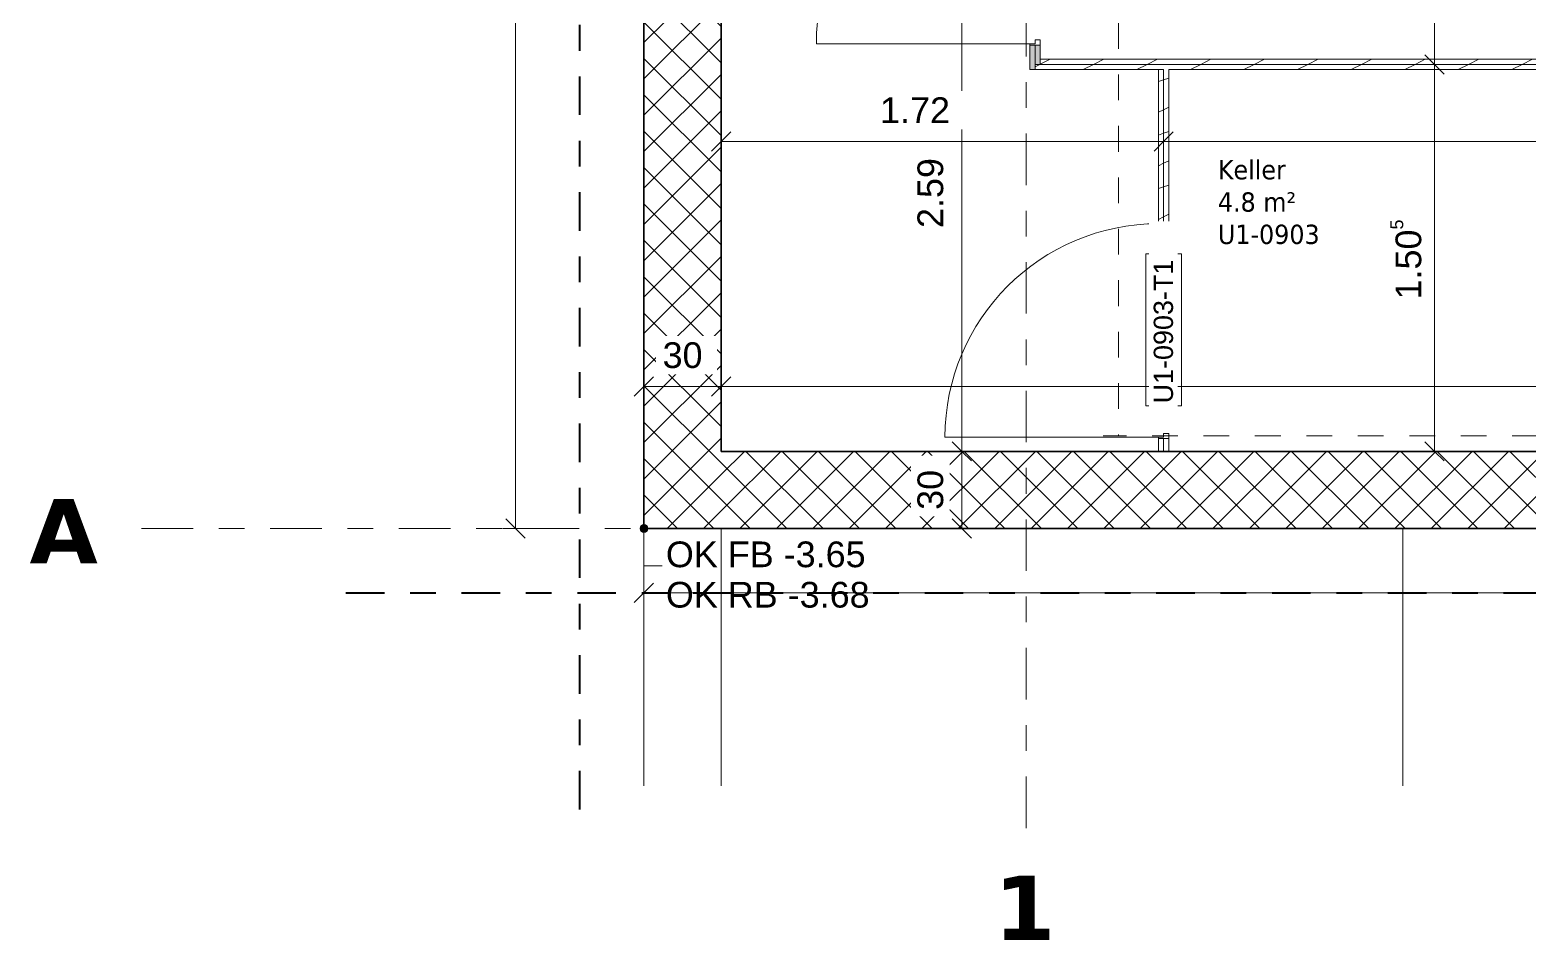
# Model space of a CAD drawing. Header units: metres. Extents: x -35.6 to 33, y -4 to 38.1.
# Drawn here: x -35.09 to -29.27, y -3.95 to -0.42 of the extents above; entities that cross this region are included whole.
import ezdxf

# ---------------------------------------------------------------- set-up
doc = ezdxf.new("R2010")
doc.units = ezdxf.units.M
for name, pattern in [('_Rasterlinie_', [0.375, 0.2, -0.05, 0.075, -0.05]), ('Strichpunkt - Fein', [0.2, 0.1, -0.05, 0, -0.05]), ('Strichpunkt - Mittel', [0.35, 0.15, -0.1, 0, -0.1])]:
    doc.linetypes.add(name, pattern=pattern)
for name, color, linetype, lineweight in [('A-____-____-DIMS', 7, 'Continuous', 5), ('A-____-____-DIMS-50', 7, 'Continuous', 5), ('A-AREA-____-IDEN', 7, 'Continuous', 5), ('A-DOOR-____-IDEN', 7, 'Continuous', 5), ('A-DOOR-____-OTLN', 7, 'Continuous', 9), ('A-DOOR-FRAM-MCUT', 7, 'Continuous', 9), ('A-DOOR-OPNG-OTLN', 7, 'Continuous', 9), ('A-FLOR-____-OVHD', 7, 'Strichpunkt - Fein', 9), ('A-WALL-____-MCUT', 7, 'Continuous', 35), ('A-WALL-____-PATT', 7, 'Continuous', 35), ('A-WALL-FNSH-MCUT', 7, 'Continuous', 35), ('C-PRKG-____-OTLN', 7, 'Continuous', 9), ('G-____-____-DIMS', 7, 'Continuous', 5), ('S-GRID-____-OTLN', 7, 'Continuous', 5)]:
    doc.layers.add(name, color=color, linetype=linetype, lineweight=lineweight)
doc.layers.add('A-____-MATC-OTLN', color=7, linetype='Strichpunkt - Mittel', lineweight=40, true_color=0x0080ff)
doc.layers.add('S-GRID-____-IDEN', color=7, linetype='Continuous', lineweight=9, true_color=0x5555aa)
doc.styles.add('Arial', font='arial.ttf', dxfattribs={"height": 0.1})
doc.styles.add('Arial_1', font='arial.ttf', dxfattribs={"height": 0.075})
doc.styles.add('Verdana_3', font='verdana.ttf', dxfattribs={"width": 0.9, "height": 0.075})
doc.styles.add('Verdana_B', font='verdana.ttf', dxfattribs={"height": 0.25})
doc.dimstyles.new('Arial_2_00mm_fein', dxfattribs={"dimscale": 0.3048, "dimtxt": 0.102026, "dimasz": 0.246063, "dimexe": 0.164042, "dimexo": 0.0625, "dimgap": 0.123031, "dimtad": 1, "dimdec": 1, "dimlfac": 100, "dimrnd": 0.5, "dimdsep": 46, "dimtxsty": 'Arial', "dimblk1": 'OBLIQUE', "dimblk2": 'OBLIQUE', "dimsah": 1, "dimcen": 0.09, "dimazin": 0, "dimtfac": 1, "dimtdec": 4, "dimtix": 1, "dimtmove": 0, "dimatfit": 3, "dimfxl": 0.164042, "dimfxlon": 1, "dimtvp": 1, "dimtfill": 1, "dimtolj": 1, "dimtzin": 0, "dimarcsym": 2})
doc.dimstyles.new('Arial_2_00mm_fein_2', dxfattribs={"dimscale": 0.3048, "dimtxt": 0.102026, "dimasz": 0.246063, "dimexe": 0.164042, "dimexo": 0.0625, "dimgap": 0.123031, "dimtad": 1, "dimrnd": 0.005, "dimzin": 0, "dimdsep": 46, "dimtxsty": 'Arial', "dimblk1": 'OBLIQUE', "dimblk2": 'OBLIQUE', "dimsah": 1, "dimcen": 0.09, "dimazin": 0, "dimtfac": 1, "dimtdec": 4, "dimtix": 1, "dimtmove": 0, "dimatfit": 3, "dimfxl": 0.164042, "dimfxlon": 1, "dimtvp": 1, "dimtfill": 1, "dimtolj": 1, "dimtzin": 0, "dimarcsym": 2})
doc.dimstyles.new('SUB_Rohbau_fein', dxfattribs={"dimscale": 0.3048, "dimtxt": 0.102026, "dimasz": 0.246063, "dimexe": 0.164042, "dimexo": 0.0625, "dimgap": 0.123031, "dimtad": 1, "dimdec": 1, "dimlfac": 100, "dimrnd": 0.5, "dimdsep": 46, "dimtxsty": 'Arial', "dimblk1": 'OBLIQUE', "dimblk2": 'OBLIQUE', "dimsah": 1, "dimcen": 0.09, "dimazin": 0, "dimtfac": 1, "dimtdec": 4, "dimtix": 1, "dimtmove": 0, "dimatfit": 3, "dimfxl": 0.164042, "dimfxlon": 1, "dimtvp": 1, "dimtfill": 1, "dimtolj": 1, "dimtzin": 0, "dimarcsym": 2})
doc.dimstyles.new('SUB_Rohbau_fein_1', dxfattribs={"dimscale": 0.3048, "dimtxt": 0.102026, "dimasz": 0.246063, "dimexe": 0.164042, "dimexo": 0.0625, "dimgap": 0.123031, "dimtad": 1, "dimrnd": 0.005, "dimzin": 0, "dimdsep": 46, "dimtxsty": 'Arial', "dimblk1": 'OBLIQUE', "dimblk2": 'OBLIQUE', "dimsah": 1, "dimcen": 0.09, "dimazin": 0, "dimtfac": 1, "dimtdec": 4, "dimtix": 1, "dimtmove": 0, "dimatfit": 3, "dimfxl": 0.164042, "dimfxlon": 1, "dimtvp": 1, "dimtfill": 1, "dimtolj": 1, "dimtzin": 0, "dimarcsym": 2})
doc.dimstyles.new('SUB_Rohbau_fein_2', dxfattribs={"dimscale": 0.3048, "dimtxt": 0.102026, "dimasz": 0.246063, "dimexe": 0.164042, "dimexo": 0.0625, "dimgap": 0.123031, "dimtad": 1, "dimrnd": 0.005, "dimzin": 0, "dimdsep": 46, "dimtxsty": 'Arial', "dimblk1": 'OBLIQUE', "dimblk2": 'OBLIQUE', "dimsah": 1, "dimcen": 0.09, "dimazin": 0, "dimtfac": 1, "dimtdec": 4, "dimtix": 1, "dimtmove": 2, "dimatfit": 3, "dimfxl": 0.164042, "dimfxlon": 1, "dimtvp": 1, "dimtfill": 1, "dimtolj": 1, "dimtzin": 0, "dimarcsym": 2})
doc.dimstyles.new('SUB_Rohbau_fein_7', dxfattribs={"dimscale": 0.3048, "dimtxt": 0.102026, "dimasz": 0.246063, "dimexe": 0.164042, "dimexo": 0.0625, "dimgap": 0.123031, "dimtad": 1, "dimrnd": 0.005, "dimzin": 0, "dimdsep": 46, "dimtxsty": 'Arial', "dimblk1": 'OBLIQUE', "dimblk2": 'OBLIQUE', "dimsah": 1, "dimcen": 0.09, "dimazin": 0, "dimtfac": 1, "dimtdec": 4, "dimtix": 1, "dimtmove": 0, "dimatfit": 3, "dimfxl": 0.164042, "dimfxlon": 1, "dimtvp": 1, "dimtfill": 1, "dimtolj": 1, "dimtzin": 0, "dimarcsym": 2})
pattern_1 = [(45, (0, 0), (-0.07071068, 0.07071068), []), (135, (0, 0), (-0.07071068, -0.07071068), [])]
pattern_2 = [(216.87, (0.0833, 0.20825), (0.624749256, 0.416501116), [0.10412, -0.93712]), (206.565, (0.20825, 0.14578), (-0.20825414, -0.2082493), [0.23283, -0.23283]), (198.435, (0.20825, 0.04165), (-0.41650024, -0.20824584), [0.13171, -0.52684])]

# ---------------------------------------------------------------- blocks, each defined once
blk = doc.blocks.new('PP_Parkplatz - 2650 x 5000-V2--01_UG_OK_FFB_AF_ro')
at = {"layer": 'C-PRKG-____-OTLN', "color": 253, "true_color": 0x999999}
for p, q in [((-29.758, -2.354), (-32.408, -2.354)), ((-32.408, -3.3541), (-32.408, -2.354)), ((-29.758, -2.354), (-32.408, -2.354)), ((-32.408, -2.354), (-32.408, -3.3541)), ((-32.408, -3.3541), (-32.408, -2.354)), ((-32.408, -2.354), (-29.758, -2.354)), ((-32.408, -2.354), (-32.408, -2.354)), ((-29.758, -3.3541), (-29.758, -2.354)), ((-29.758, -3.3541), (-29.758, -2.354)), ((-29.758, -2.354), (-29.758, -3.3541)), ((-29.758, -2.354), (-29.758, -2.354))]:
    blk.add_line(p, q, dxfattribs=at)
blk = doc.blocks.new('PP_Parkplatz - 3520 x 5000-21080552--01_UG_OK_FFB_AF_ro')
at = {"layer": 'C-PRKG-____-OTLN', "color": 253, "true_color": 0x999999}
for p, q in [((-32.708, 0.1319), (-33.7091, 0.1319)), ((-32.708, 0.1319), (-33.7091, 0.1319)), ((-33.7091, 0.1319), (-32.708, 0.1319)), ((-32.708, -3.3541), (-32.708, -2.3534)), ((-32.708, -3.3541), (-32.708, -2.3534)), ((-32.708, -2.3534), (-32.708, -3.3541))]:
    blk.add_line(p, q, dxfattribs=at)
blk = doc.blocks.new('TU DF 1 - Rahmenstock - stumpf einschlagend - 800x1900 Kellerabteil-41621821--01_UG_OK_FFB_AF_ro')
at = {"layer": 'A-DOOR-FRAM-MCUT', "color": 253, "true_color": 0x999999}
for p, q in [((-0.42, 0.02), (-0.4, 0.02)), ((-0.42, -0.02), (-0.42, 0.02)), ((-0.4, 0.02), (-0.4, 0)), ((0.4, 0.02), (0.42, 0.02)), ((0.4, 0), (0.4, 0.02)), ((0.42, 0.02), (0.42, -0.02)), ((-0.415, -0.02), (-0.42, -0.02)), ((-0.415, 0), (-0.415, -0.02)), ((-0.4, 0), (-0.415, 0)), ((0.415, 0), (0.4, 0)), ((0.415, -0.02), (0.415, 0)), ((0.42, -0.02), (0.415, -0.02))]:
    blk.add_line(p, q, dxfattribs=at)
at = {"layer": 'A-DOOR-OPNG-OTLN', "color": 253, "true_color": 0x999999}
blk.add_line((0.415, -0.02), (0.415, -0.85), dxfattribs=at)
blk.add_arc((0.415, -0.02), 0.83, 180, 270, dxfattribs=at)
blk = doc.blocks.new('DIMBLOCK352--01_UG_OK_FFB_AF_ro')
at = {"layer": 'A-____-____-DIMS-50'}
for p, q in [((-32.708, -1.8015), (-32.7455, -1.839)), ((-32.708, -1.8015), (-32.708, -1.7515)), ((-32.708, -1.8015), (-32.6705, -1.764)), ((-32.708, -1.8015), (-32.408, -1.8015)), ((-32.708, -1.8015), (-32.708, -1.8515)), ((-32.408, -1.8015), (-32.4455, -1.839)), ((-32.408, -1.8015), (-32.408, -1.7515)), ((-32.408, -1.8015), (-32.3705, -1.764)), ((-32.408, -1.8015), (-32.408, -1.8515))]:
    blk.add_line(p, q, dxfattribs=at)
at = {"layer": 'A-____-____-DIMS-50', "color": 0, "insert": (-32.6356, -1.6294), "char_height": 0.1, "width": 0.186088, "attachment_point": 1, "line_spacing_factor": 0.941778, "style": 'Arial', "bg_fill": 3, "box_fill_scale": 1.25, "bg_fill_color": 256, "bg_fill_true_color": 13158600, "bg_fill_transparency": 0}
blk.add_mtext('30', dxfattribs=at)
blk = doc.blocks.new('_Oblique')
at = {"color": 0, "linetype": 'ByBlock', "lineweight": -2}
blk.add_line((-0.5, -0.5), (0.5, 0.5), dxfattribs=at)
blk = doc.blocks.new('DIMBLOCK353--01_UG_OK_FFB_AF_ro')
at = {"layer": 'A-____-____-DIMS-50'}
for p, q in [((-32.408, -1.8015), (-32.4455, -1.839)), ((-32.408, -1.8015), (-32.408, -1.7515)), ((-32.408, -1.8015), (-32.3705, -1.764)), ((-32.408, -1.8015), (-19.938, -1.8015)), ((-32.408, -1.8015), (-32.408, -1.8515)), ((-19.938, -1.8015), (-19.9755, -1.839)), ((-19.938, -1.8015), (-19.938, -1.7515)), ((-19.938, -1.8015), (-19.9005, -1.764)), ((-19.938, -1.8015), (-19.938, -1.8515))]:
    blk.add_line(p, q, dxfattribs=at)
at = {"layer": 'A-____-____-DIMS-50', "color": 0, "insert": (-26.3475, -1.6294), "char_height": 0.1, "width": 0.418697, "attachment_point": 1, "line_spacing_factor": 0.941778, "style": 'Arial', "bg_fill": 3, "box_fill_scale": 1.25, "bg_fill_color": 256, "bg_fill_true_color": 13158600, "bg_fill_transparency": 0}
blk.add_mtext('12.47', dxfattribs=at)
blk = doc.blocks.new('DIMBLOCK659--01_UG_OK_FFB_AF_ro')
at = {"layer": 'A-____-____-DIMS-50'}
for p, q in [((-31.473, 0.5366), (-31.523, 0.5366)), ((-31.473, 0.5366), (-31.5105, 0.5741)), ((-31.473, 0.5366), (-31.473, -2.0534)), ((-31.473, 0.5366), (-31.4355, 0.4991)), ((-31.473, 0.5366), (-31.423, 0.5366)), ((-31.473, -2.0534), (-31.5105, -2.0159)), ((-31.473, -2.0534), (-31.523, -2.0534)), ((-31.473, -2.0534), (-31.4355, -2.0909)), ((-31.473, -2.0534), (-31.423, -2.0534))]:
    blk.add_line(p, q, dxfattribs=at)
at = {"layer": 'A-____-____-DIMS-50', "color": 0, "insert": (-31.645, -1.185), "char_height": 0.1, "width": 0.325653, "attachment_point": 1, "rotation": 90, "line_spacing_factor": 0.941778, "style": 'Arial', "bg_fill": 3, "box_fill_scale": 1.25, "bg_fill_color": 256, "bg_fill_true_color": 13158600, "bg_fill_transparency": 0}
blk.add_mtext('2.59', dxfattribs=at)
blk = doc.blocks.new('DIMBLOCK660--01_UG_OK_FFB_AF_ro')
at = {"layer": 'A-____-____-DIMS-50'}
for p, q in [((-31.473, -2.0534), (-31.5105, -2.0159)), ((-31.473, -2.0534), (-31.523, -2.0534)), ((-31.473, -2.0534), (-31.473, -2.3534)), ((-31.473, -2.0534), (-31.4355, -2.0909)), ((-31.473, -2.0534), (-31.423, -2.0534)), ((-31.473, -2.3534), (-31.5105, -2.3159)), ((-31.473, -2.3534), (-31.523, -2.3534)), ((-31.473, -2.3534), (-31.4355, -2.3909)), ((-31.473, -2.3534), (-31.423, -2.3534))]:
    blk.add_line(p, q, dxfattribs=at)
at = {"layer": 'A-____-____-DIMS-50', "color": 0, "insert": (-31.645, -2.281), "char_height": 0.1, "width": 0.186088, "attachment_point": 1, "rotation": 90, "line_spacing_factor": 0.941778, "style": 'Arial', "bg_fill": 3, "box_fill_scale": 1.25, "bg_fill_color": 256, "bg_fill_true_color": 13158600, "bg_fill_transparency": 0}
blk.add_mtext('30', dxfattribs=at)
blk = doc.blocks.new('DIMBLOCK724--01_UG_OK_FFB_AF_ro')
at = {"layer": 'A-____-____-DIMS-50'}
for p, q in [((-32.708, -2.6034), (-32.708, -2.5534)), ((-19.338, -2.6034), (-19.338, -2.5534)), ((-32.708, -2.6034), (-32.7455, -2.6409)), ((-32.708, -2.6034), (-32.6705, -2.5659)), ((-32.708, -2.6034), (-19.338, -2.6034)), ((-32.708, -2.6034), (-32.708, -2.6534)), ((-19.338, -2.6034), (-19.3755, -2.6409)), ((-19.338, -2.6034), (-19.3005, -2.5659)), ((-19.338, -2.6034), (-19.338, -2.6534))]:
    blk.add_line(p, q, dxfattribs=at)
at = {"layer": 'A-____-____-DIMS-50', "color": 0, "insert": (-26.1975, -2.4314), "char_height": 0.1, "width": 0.418697, "attachment_point": 1, "line_spacing_factor": 0.941778, "style": 'Arial', "bg_fill": 3, "box_fill_scale": 1.25, "bg_fill_color": 256, "bg_fill_true_color": 13158600, "bg_fill_transparency": 0}
blk.add_mtext('13.37', dxfattribs=at)
blk = doc.blocks.new('DIMBLOCK735--01_UG_OK_FFB_AF_ro')
at = {"layer": 'A-____-____-DIMS-50'}
for p, q in [((-33.2073, 29.8016), (-33.2448, 29.8391)), ((-33.2073, 29.8016), (-33.2573, 29.8016)), ((-33.2073, -2.3534), (-33.2073, 29.8016)), ((-33.2073, 29.8016), (-33.1698, 29.7641)), ((-33.2073, 29.8016), (-33.1573, 29.8016)), ((-33.2073, -2.3534), (-33.2448, -2.3159)), ((-33.2073, -2.3534), (-33.2573, -2.3534)), ((-33.2073, -2.3534), (-33.1698, -2.3909)), ((-33.2073, -2.3534), (-33.1573, -2.3534))]:
    blk.add_line(p, q, dxfattribs=at)
at = {"layer": 'A-____-____-DIMS-50', "color": 0, "insert": (-33.3793, 13.5236), "char_height": 0.1, "width": 0.481134, "attachment_point": 1, "rotation": 90, "line_spacing_factor": 0.941778, "style": 'Arial', "bg_fill": 3, "box_fill_scale": 1.25, "bg_fill_color": 256, "bg_fill_true_color": 13158600, "bg_fill_transparency": 0}
blk.add_mtext('32.15\\A2\\H0.5x;\\S5^  ;\\H2x;', dxfattribs=at)
blk = doc.blocks.new('DIMBLOCK1183--01_UG_OK_FFB_AF_ro')
at = {"layer": 'A-____-____-DIMS-50'}
for p, q in [((-29.6347, 0.9806), (-29.6722, 1.0181)), ((-29.6347, 0.9806), (-29.6847, 0.9806)), ((-29.6347, 0.9806), (-29.6347, -0.5489)), ((-29.6347, 0.9806), (-29.5972, 0.9431)), ((-29.6347, 0.9806), (-29.5847, 0.9806)), ((-29.6347, -0.5489), (-29.6722, -0.5114)), ((-29.6347, -0.5489), (-29.6847, -0.5489)), ((-29.6347, -0.5489), (-29.5972, -0.5864)), ((-29.6347, -0.5489), (-29.5847, -0.5489))]:
    blk.add_line(p, q, dxfattribs=at)
at = {"layer": 'A-____-____-DIMS-50', "color": 0, "insert": (-29.8068, 0.0802), "char_height": 0.1, "width": 0.325653, "attachment_point": 1, "rotation": 90, "line_spacing_factor": 0.941778, "style": 'Arial', "bg_fill": 3, "box_fill_scale": 1.25, "bg_fill_color": 256, "bg_fill_true_color": 13158600, "bg_fill_transparency": 0}
blk.add_mtext('1.53', dxfattribs=at)
blk = doc.blocks.new('DIMBLOCK1184--01_UG_OK_FFB_AF_ro')
at = {"layer": 'A-____-____-DIMS-50'}
for p, q in [((-29.6347, -0.5489), (-29.6722, -0.5114)), ((-29.6347, -0.5489), (-29.6847, -0.5489)), ((-29.6347, -0.5489), (-29.6347, -2.0534)), ((-29.6347, -0.5489), (-29.5972, -0.5864)), ((-29.6347, -0.5489), (-29.5847, -0.5489)), ((-29.6347, -2.0534), (-29.6722, -2.0159)), ((-29.6347, -2.0534), (-29.6847, -2.0534)), ((-29.6347, -2.0534), (-29.5972, -2.0909)), ((-29.6347, -2.0534), (-29.5847, -2.0534))]:
    blk.add_line(p, q, dxfattribs=at)
at = {"layer": 'A-____-____-DIMS-50', "color": 0, "insert": (-29.8068, -1.4629), "char_height": 0.1, "width": 0.388091, "attachment_point": 1, "rotation": 90, "line_spacing_factor": 0.941778, "style": 'Arial', "bg_fill": 3, "box_fill_scale": 1.25, "bg_fill_color": 256, "bg_fill_true_color": 13158600, "bg_fill_transparency": 0}
blk.add_mtext('1.50\\A2\\H0.5x;\\S5^  ;\\H2x;', dxfattribs=at)
blk = doc.blocks.new('DIMBLOCK1209--01_UG_OK_FFB_AF_ro')
at = {"layer": 'A-____-____-DIMS-50'}
for p, q in [((-32.408, -0.8489), (-32.408, -0.7989)), ((-32.408, -0.8489), (-32.3705, -0.8114)), ((-30.688, -0.8489), (-30.688, -0.7989)), ((-30.688, -0.8489), (-30.6505, -0.8114)), ((-32.408, -0.8489), (-32.4455, -0.8864)), ((-32.408, -0.8489), (-30.688, -0.8489)), ((-32.408, -0.8489), (-32.408, -0.8989)), ((-30.688, -0.8489), (-30.7255, -0.8864)), ((-30.688, -0.8489), (-30.688, -0.8989))]:
    blk.add_line(p, q, dxfattribs=at)
at = {"layer": 'A-____-____-DIMS-50', "color": 0, "insert": (-31.7904, -0.6769), "char_height": 0.1, "width": 0.325653, "attachment_point": 1, "line_spacing_factor": 0.941778, "style": 'Arial', "bg_fill": 3, "box_fill_scale": 1.25, "bg_fill_color": 256, "bg_fill_true_color": 13158600, "bg_fill_transparency": 0}
blk.add_mtext('1.72', dxfattribs=at)
blk = doc.blocks.new('DIMBLOCK1210--01_UG_OK_FFB_AF_ro')
at = {"layer": 'A-____-____-DIMS-50'}
for p, q in [((-30.688, -0.8489), (-30.688, -0.7989)), ((-30.688, -0.8489), (-30.6505, -0.8114)), ((-27.413, -0.8489), (-27.413, -0.7989)), ((-27.413, -0.8489), (-27.3755, -0.8114)), ((-30.688, -0.8489), (-30.7255, -0.8864)), ((-30.688, -0.8489), (-27.413, -0.8489)), ((-30.688, -0.8489), (-30.688, -0.8989)), ((-27.413, -0.8489), (-27.4505, -0.8864)), ((-27.413, -0.8489), (-27.413, -0.8989))]:
    blk.add_line(p, q, dxfattribs=at)
at = {"layer": 'A-____-____-DIMS-50', "color": 0, "insert": (-29.2122, -0.6769), "char_height": 0.1, "width": 0.388091, "attachment_point": 1, "line_spacing_factor": 0.941778, "style": 'Arial', "bg_fill": 3, "box_fill_scale": 1.25, "bg_fill_color": 256, "bg_fill_true_color": 13158600, "bg_fill_transparency": 0}
blk.add_mtext('3.27\\A2\\H0.5x;\\S5^  ;\\H2x;', dxfattribs=at)

msp = doc.modelspace()

# ---------------------------------------------------------------- hatches: boundary and pattern name
at = {"layer": 'A-WALL-____-PATT', "lineweight": 9}
h = msp.add_hatch(dxfattribs=at)
h.set_pattern_fill('FP_1', color=256, style=0, pattern_type=2)
h.set_pattern_definition(pattern_1)
h.paths.add_polyline_path([(-32.708, -2.3534), (-32.408, -2.3534), (-32.408, 16.2216), (-32.708, 16.2216), (-32.708, -0.7728)])
at = {"layer": 'A-WALL-____-PATT', "lineweight": 9, "true_color": 0xc3b7ad}
h = msp.add_hatch(dxfattribs=at)
h.set_pattern_fill('FP_4', color=9, style=0, pattern_type=2)
h.set_pattern_definition(pattern_2)
h.paths.add_polyline_path([(-31.208, -0.5689), (-31.188, -0.5689), (-31.188, -0.4739), (-31.208, -0.4739), (-31.208, -0.5489)])
h.paths.add_polyline_path([(-31.188, 0.3661), (-31.188, 0.5366), (-31.208, 0.5366), (-31.208, 0.3661)])
h.paths.add_polyline_path([(-31.208, 1.0466), (-31.188, 1.0466), (-31.188, 1.5952), (-31.208, 1.5952), (-31.208, 1.0858)])
h.paths.add_polyline_path([(-31.208, 2.4352), (-31.188, 2.4352), (-31.188, 2.5852), (-31.208, 2.5852), (-31.208, 2.4902)])
h.paths.add_polyline_path([(-31.208, 3.4252), (-31.188, 3.4252), (-31.188, 3.6166), (-31.208, 3.6166), (-31.208, 3.4881)])
h.paths.add_polyline_path([(-31.188, 4.1266), (-31.188, 4.6543), (-31.208, 4.6543), (-31.208, 4.1266)])
h.paths.add_polyline_path([(-31.208, 5.4943), (-31.188, 5.4943), (-31.188, 5.6443), (-31.208, 5.6443), (-31.208, 5.5693)])
h.paths.add_polyline_path([(-31.208, 6.4843), (-31.188, 6.4843), (-31.188, 7.7134), (-31.208, 7.7134), (-31.208, 6.9709)])
h.paths.add_polyline_path([(-31.208, 8.5534), (-31.188, 8.5534), (-31.188, 8.7034), (-31.208, 8.7034), (-31.208, 8.6284)])
h.paths.add_polyline_path([(-31.188, 9.5434), (-31.188, 9.9766), (-31.208, 9.9766), (-31.208, 9.5434)])
h.paths.add_polyline_path([(-31.188, 10.4866), (-31.188, 10.7725), (-31.208, 10.7725), (-31.208, 10.4866)])
h.paths.add_polyline_path([(-31.188, 11.6125), (-31.188, 11.7575), (-31.208, 11.7575), (-31.208, 11.6125)])
h.paths.add_polyline_path([(-31.188, 12.5975), (-31.188, 13.0566), (-31.208, 13.0566), (-31.208, 12.5975)])
h.paths.add_polyline_path([(-31.188, 13.5666), (-31.188, 13.8416), (-31.208, 13.8416), (-31.208, 13.5666)])
h.paths.add_polyline_path([(-31.188, 14.6816), (-31.188, 14.7516), (-31.208, 14.7516), (-31.208, 14.6816)])
h = msp.add_hatch(dxfattribs=at)
h.set_pattern_fill('FP_4', color=9, style=0, pattern_type=2)
h.set_pattern_definition(pattern_2)
h.paths.add_polyline_path([(-31.188, -0.5489), (-31.168, -0.5489), (-31.168, -0.4739), (-31.188, -0.4739), (-31.188, -0.5481)])
h.paths.add_polyline_path([(-31.168, 0.3661), (-31.168, 0.5366), (-31.188, 0.5366), (-31.188, 0.3661)])
h.paths.add_polyline_path([(-31.188, 1.0466), (-31.168, 1.0466), (-31.168, 1.5952), (-31.188, 1.5952), (-31.188, 1.0882)])
h.paths.add_polyline_path([(-31.168, 2.4352), (-31.168, 2.5852), (-31.188, 2.5852), (-31.188, 2.4352)])
h.paths.add_polyline_path([(-31.188, 3.4252), (-31.168, 3.4252), (-31.168, 3.6166), (-31.188, 3.6166)])
h.paths.add_polyline_path([(-31.188, 4.1266), (-31.168, 4.1266), (-31.168, 4.6543), (-31.188, 4.6543), (-31.188, 4.1682)])
h.paths.add_polyline_path([(-31.168, 5.4943), (-31.168, 5.6443), (-31.188, 5.6443), (-31.188, 5.4943)])
h.paths.add_polyline_path([(-31.168, 6.4843), (-31.168, 7.0788), (-31.188, 7.0788), (-31.188, 6.4843)])
h.paths.add_polyline_path([(-31.1777, 7.1188), (-31.168, 7.1188), (-31.168, 7.7134), (-31.188, 7.7134), (-31.188, 7.1188)])
h.paths.add_polyline_path([(-31.188, 8.5534), (-31.168, 8.5534), (-31.168, 8.7034), (-31.188, 8.7034), (-31.188, 8.6284)])
h.paths.add_polyline_path([(-31.168, 9.5434), (-31.168, 9.9766), (-31.188, 9.9766), (-31.188, 9.5434)])
h.paths.add_polyline_path([(-31.168, 10.4866), (-31.168, 10.7725), (-31.188, 10.7725), (-31.188, 10.4866)])
h.paths.add_polyline_path([(-31.168, 11.6125), (-31.168, 11.7575), (-31.188, 11.7575), (-31.188, 11.6125)])
h.paths.add_polyline_path([(-31.168, 12.5975), (-31.168, 13.0566), (-31.188, 13.0566), (-31.188, 12.5975), (-31.1694, 12.5975)])
h.paths.add_polyline_path([(-31.168, 13.5666), (-31.168, 13.8416), (-31.188, 13.8416), (-31.188, 13.5666)])
h.paths.add_polyline_path([(-31.188, 14.6816), (-31.168, 14.6816), (-31.168, 14.7316), (-31.188, 14.7316), (-31.188, 14.7147)])
h = msp.add_hatch(dxfattribs=at)
h.set_pattern_fill('FP_4', color=9, style=0, pattern_type=2)
h.set_pattern_definition(pattern_2)
h.paths.add_polyline_path([(-31.188, -0.5689), (-27.433, -0.5689), (-27.433, -0.5489), (-31.188, -0.5489)])
h.paths.add_polyline_path([(-23.448, -0.5689), (-23.448, -0.5489), (-27.393, -0.5489), (-27.393, -0.5689), (-25.3905, -0.5689)])
h = msp.add_hatch(dxfattribs=at)
h.set_pattern_fill('FP_4', color=9, style=0, pattern_type=2)
h.set_pattern_definition(pattern_2)
h.paths.add_polyline_path([(-27.433, -0.5489), (-27.433, -0.5289), (-31.168, -0.5289), (-31.168, -0.5489), (-27.6855, -0.5489)])
h.paths.add_polyline_path([(-23.448, -0.5489), (-23.448, -0.5289), (-27.393, -0.5289), (-27.393, -0.5489), (-25.3905, -0.5489)])
h = msp.add_hatch(dxfattribs=at)
h.set_pattern_fill('FP_4', color=9, style=0, pattern_type=2)
h.set_pattern_definition(pattern_2)
h.paths.add_polyline_path([(-30.688, -2.0534), (-30.688, -2.0034), (-30.708, -2.0034), (-30.708, -2.0534)])
h.paths.add_polyline_path([(-30.708, -1.1634), (-30.688, -1.1634), (-30.688, -0.5689), (-30.708, -0.5689), (-30.708, -0.7728)])
h = msp.add_hatch(dxfattribs=at)
h.set_pattern_fill('FP_4', color=9, style=0, pattern_type=2)
h.set_pattern_definition(pattern_2)
h.paths.add_polyline_path([(-30.688, -2.0534), (-30.668, -2.0534), (-30.668, -2.0034), (-30.688, -2.0034)])
h.paths.add_polyline_path([(-30.688, -1.1634), (-30.668, -1.1634), (-30.668, -0.5689), (-30.688, -0.5689), (-30.688, -0.7728)])
at = {"layer": 'A-WALL-____-PATT', "lineweight": 9}
h = msp.add_hatch(dxfattribs=at)
h.set_pattern_fill('FP_1', color=256, style=0, pattern_type=2)
h.set_pattern_definition(pattern_1)
h.paths.add_polyline_path([(-25.3905, -2.3534), (-19.538, -2.3534), (-19.538, -2.0534), (-32.408, -2.0534), (-32.408, -2.3534), (-27.6855, -2.3534)])
at = {"layer": 'G-____-____-DIMS', "lineweight": 9}
h = msp.add_hatch(color=256, dxfattribs=at)
edge = h.paths.add_edge_path()
edge.add_arc((-32.708, -2.3534), 0.015, 0, 360)

# ---------------------------------------------------------------- linework, layer by layer
at = {"layer": 'A-____-MATC-OTLN'}
msp.add_line((-32.958, 38.1043), (-32.958, -3.5122), dxfattribs=at)
at = {"layer": 'A-FLOR-____-OVHD'}
for p, q in [((-30.863, 22.0116), (-30.863, -1.9934)), ((-27.433, -1.9934), (-30.923, -1.9934))]:
    msp.add_line(p, q, dxfattribs=at)
at = {"layer": 'A-WALL-____-MCUT'}
for p, q in [((-32.708, 16.6716), (-32.708, -2.3534)), ((-32.408, -2.0534), (-32.408, 16.2216)), ((-23.428, -2.0534), (-32.408, -2.0534)), ((-32.708, -2.3534), (-19.338, -2.3534))]:
    msp.add_line(p, q, dxfattribs=at)
at = {"layer": 'A-WALL-____-MCUT', "color": 253, "lineweight": 9, "true_color": 0x999999}
for p, q in [((-31.188, -0.5689), (-31.188, -0.4739)), ((-23.448, -0.5489), (-31.188, -0.5489)), ((-31.168, -0.5289), (-31.168, -0.5489)), ((-30.688, -0.5689), (-30.708, -0.5689)), ((-30.688, -1.1634), (-30.688, -0.5689)), ((-30.688, -2.0534), (-30.688, -2.0034))]:
    msp.add_line(p, q, dxfattribs=at)
at = {"layer": 'A-WALL-FNSH-MCUT', "color": 253, "lineweight": 9, "true_color": 0x999999}
for p, q in [((-31.208, -0.4739), (-31.208, -0.5689)), ((-31.168, -0.4739), (-31.208, -0.4739)), ((-31.168, -0.5289), (-31.168, -0.4739)), ((-31.208, -0.5689), (-30.708, -0.5689)), ((-23.448, -0.5289), (-31.168, -0.5289)), ((-30.708, -0.5689), (-30.708, -1.1634)), ((-30.668, -0.5689), (-23.448, -0.5689)), ((-30.668, -1.1634), (-30.668, -0.5689)), ((-30.708, -1.1634), (-30.668, -1.1634)), ((-30.708, -2.0034), (-30.708, -2.0534)), ((-30.668, -2.0034), (-30.708, -2.0034)), ((-30.668, -2.0534), (-30.668, -2.0034))]:
    msp.add_line(p, q, dxfattribs=at)
at = {"layer": 'G-____-____-DIMS', "lineweight": 9}
msp.add_circle((-32.708, -2.3534), 0.015, dxfattribs=at)
at = {"layer": 'S-GRID-____-OTLN', "color": 8, "linetype": '_Rasterlinie_', "true_color": 0x808080}
for p, q in [((-31.223, -3.518), (-31.223, 33.6425)), ((-34.6604, -2.3534), (18.2196, -2.3534))]:
    msp.add_line(p, q, dxfattribs=at)

# ---------------------------------------------------------------- block references
at = {"layer": 'A-DOOR-____-OTLN', "color": 253, "true_color": 0x999999, "rotation": 270.0000000000001}
for p in [(-31.188, -0.0539), (-30.688, -1.5834)]:
    msp.add_blockref('TU DF 1 - Rahmenstock - stumpf einschlagend - 800x1900 Kellerabteil-41621821--01_UG_OK_FFB_AF_ro', p, dxfattribs=at)
at = {"layer": 'C-PRKG-____-OTLN', "color": 253, "true_color": 0x999999}
for name in ['PP_Parkplatz - 3520 x 5000-21080552--01_UG_OK_FFB_AF_ro', 'PP_Parkplatz - 2650 x 5000-V2--01_UG_OK_FFB_AF_ro']:
    msp.add_blockref(name, (0, 0), dxfattribs=at)

# ---------------------------------------------------------------- texts
at = {"layer": 'A-AREA-____-IDEN', "color": 8, "true_color": 0x808080, "char_height": 0.075, "attachment_point": 1, "style": 'Verdana_3'}
for s, insert, width in [('Keller', (-30.4774, -0.9209), 0.331899), ('4.8 m²', (-30.4774, -1.0465), 0.400443), ('U1-0903', (-30.4774, -1.1722), 0.497848)]:
    msp.add_mtext(s, dxfattribs=dict(at, insert=insert, width=width))
at = {"layer": 'S-GRID-____-IDEN', "color": 8, "lineweight": 5, "true_color": 0x808080, "char_height": 0.25, "attachment_point": 1, "style": 'Verdana_B'}
for s, insert, width in [('\\fVerdana|b1|i0|c0|p34|;A', (-35.0962, -2.2389), 0.324683), ('\\fVerdana|b1|i0|c0|p34|;1', (-31.347, -3.7034), 0.296624)]:
    msp.add_mtext(s, dxfattribs=dict(at, insert=insert, width=width))

# ---------------------------------------------------------------- next in the draw order: dimensions: what is measured, and where the dimension line sits
at = {"layer": 'A-____-____-DIMS'}
dim = msp.add_linear_dim(base=(-33.2073, 29.8016), p1=(-33.1573, -2.3534), p2=(-33.2573, 29.8016), angle=90, text='\\A1;32.15\\Q;{\\A1;{\\H0.5x;\\S5^ ;}}', dimstyle='SUB_Rohbau_fein_1', override={"dimpost": '<>', "dimfxl": 32.155155}, dxfattribs=at)
dim.commit()
dim.dimension.update_dxf_attribs({"geometry": 'DIMBLOCK735--01_UG_OK_FFB_AF_ro', "text_midpoint": (-33.2959, 13.7241)})
dim = msp.add_linear_dim(base=(-29.6347, -0.5489), p1=(-29.5847, 0.9806), p2=(-29.5847, -0.5489), angle=90, dimstyle='SUB_Rohbau_fein_7', override={"dimpost": '<>', "dimfxl": 1.529546}, dxfattribs=at)
dim.commit()
dim.dimension.update_dxf_attribs({"geometry": 'DIMBLOCK1183--01_UG_OK_FFB_AF_ro', "text_midpoint": (-29.7233, 0.2159)})
dim = msp.add_linear_dim(base=(-32.408, -1.8015), p1=(-32.708, -1.7515), p2=(-32.408, -1.7515), dimstyle='Arial_2_00mm_fein', override={"dimpost": '<>', "dimfxl": 0.3}, dxfattribs=at)
dim.commit()
dim.dimension.update_dxf_attribs({"geometry": 'DIMBLOCK352--01_UG_OK_FFB_AF_ro', "text_midpoint": (-32.558, -1.7129)})

# ---------------------------------------------------------------- next in the draw order: dimensions: what is measured, and where the dimension line sits
dim = msp.add_linear_dim(base=(-19.938, -1.8015), p1=(-32.408, -1.7515), p2=(-19.938, -1.7515), dimstyle='Arial_2_00mm_fein_2', override={"dimpost": '<>', "dimfxl": 12.47}, dxfattribs=at)
dim.commit()
dim.dimension.update_dxf_attribs({"geometry": 'DIMBLOCK353--01_UG_OK_FFB_AF_ro', "text_midpoint": (-26.173, -1.7137)})

# ---------------------------------------------------------------- next in the draw order: linework, layer by layer
at = {"layer": 'A-DOOR-____-IDEN', "flags": 128}
msp.add_lwpolyline([(-30.7576, -1.8771), (-30.7576, -1.2851), (-30.6186, -1.2851), (-30.6186, -1.8771)], close=True, dxfattribs=at)

# ---------------------------------------------------------------- next in the draw order: dimensions: what is measured, and where the dimension line sits
at = {"layer": 'A-____-____-DIMS'}
dim = msp.add_linear_dim(base=(-31.473, -2.0534), p1=(-31.423, 0.5366), p2=(-31.423, -2.0534), angle=90, dimstyle='SUB_Rohbau_fein_2', override={"dimpost": '<>', "dimfxl": 2.59}, dxfattribs=at)
dim.commit()
dim.dimension.update_dxf_attribs({"geometry": 'DIMBLOCK659--01_UG_OK_FFB_AF_ro', "text_midpoint": (-31.5784, -1.0222), "dimtype": 160, "text_rotation": 90})
dim = msp.add_linear_dim(base=(-29.6347, -2.0534), p1=(-29.5847, -0.5489), p2=(-29.5847, -2.0534), angle=90, text='\\A1;1.50\\Q;{\\A1;{\\H0.5x;\\S5^ ;}}', dimstyle='SUB_Rohbau_fein_7', override={"dimpost": '<>', "dimfxl": 1.504546}, dxfattribs=at)
dim.commit()
dim.dimension.update_dxf_attribs({"geometry": 'DIMBLOCK1184--01_UG_OK_FFB_AF_ro', "text_midpoint": (-29.7233, -1.3012)})

# ---------------------------------------------------------------- next in the draw order: texts
at = {"layer": 'A-DOOR-____-IDEN', "insert": (-30.7267, -1.8671), "char_height": 0.075, "width": 0.689451, "attachment_point": 1, "rotation": 90, "style": 'Arial_1', "bg_fill": 3, "box_fill_scale": 1.25, "bg_fill_color": 256, "bg_fill_true_color": 13158600, "bg_fill_transparency": 0}
msp.add_mtext('U1-0903-T1', dxfattribs=at)

# ---------------------------------------------------------------- next in the draw order: dimensions: what is measured, and where the dimension line sits
at = {"layer": 'A-____-____-DIMS'}
dim = msp.add_linear_dim(base=(-30.688, -0.8489), p1=(-32.408, -0.7989), p2=(-30.688, -0.7989), dimstyle='SUB_Rohbau_fein_2', override={"dimpost": '<>', "dimfxl": 1.72}, dxfattribs=at)
dim.commit()
dim.dimension.update_dxf_attribs({"geometry": 'DIMBLOCK1209--01_UG_OK_FFB_AF_ro', "text_midpoint": (-31.6276, -0.7435), "dimtype": 160})
dim = msp.add_linear_dim(base=(-31.473, -2.3534), p1=(-31.423, -2.0534), p2=(-31.423, -2.3534), angle=90, dimstyle='SUB_Rohbau_fein', override={"dimpost": '<>', "dimfxl": 0.3}, dxfattribs=at)
dim.commit()
dim.dimension.update_dxf_attribs({"geometry": 'DIMBLOCK660--01_UG_OK_FFB_AF_ro', "text_midpoint": (-31.5616, -2.2034)})

# ---------------------------------------------------------------- next in the draw order: dimensions: what is measured, and where the dimension line sits
dim = msp.add_linear_dim(base=(-27.413, -0.8489), p1=(-30.688, -0.7989), p2=(-27.413, -0.7989), text='\\A1;3.27\\Q;{\\A1;{\\H0.5x;\\S5^ ;}}', dimstyle='SUB_Rohbau_fein_7', override={"dimpost": '<>', "dimfxl": 3.275}, dxfattribs=at)
dim.commit()
dim.dimension.update_dxf_attribs({"geometry": 'DIMBLOCK1210--01_UG_OK_FFB_AF_ro', "text_midpoint": (-29.0505, -0.7603)})
dim = msp.add_linear_dim(base=(-19.338, -2.6034), p1=(-32.708, -2.5534), p2=(-19.338, -2.5534), dimstyle='SUB_Rohbau_fein_1', override={"dimpost": '<>', "dimfxl": 13.37}, dxfattribs=at)
dim.commit()
dim.dimension.update_dxf_attribs({"geometry": 'DIMBLOCK724--01_UG_OK_FFB_AF_ro', "text_midpoint": (-26.023, -2.5149)})

# ---------------------------------------------------------------- next in the draw order: linework, layer by layer
at = {"layer": 'A-____-MATC-OTLN'}
msp.add_line((-33.8668, -2.6034), (32.9979, -2.6034), dxfattribs=at)
at = {"layer": 'G-____-____-DIMS'}
for p, q in [((-32.708, -2.3534), (-32.708, -2.499)), ((-32.708, -2.499), (-32.637, -2.499))]:
    msp.add_line(p, q, dxfattribs=at)

# ---------------------------------------------------------------- next in the draw order: texts
at = {"layer": 'G-____-____-DIMS', "insert": (-32.6228, -2.4039), "char_height": 0.1, "width": 0.946353, "attachment_point": 1, "line_spacing_factor": 0.941778, "style": 'Arial'}
msp.add_mtext('OK FB -3.65\\POK RB -3.68', dxfattribs=at)

doc.saveas('drawing.dxf')
